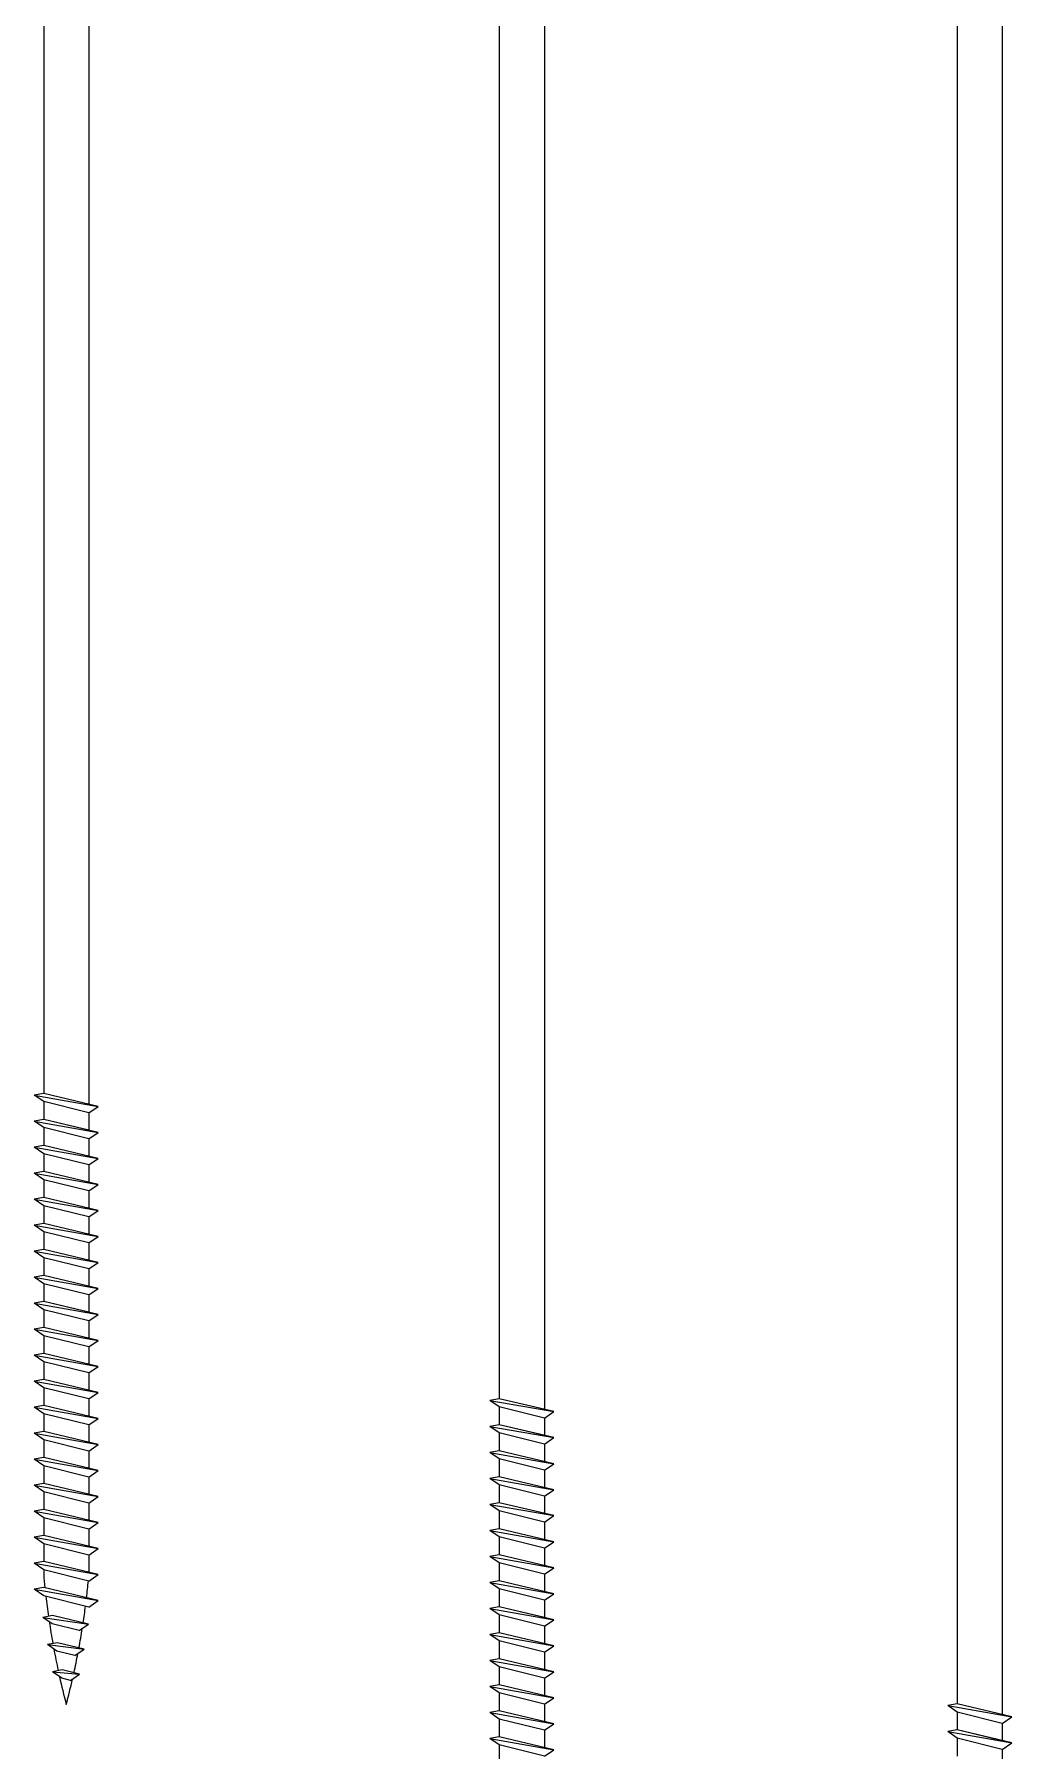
# Model space of a CAD drawing. Header units: inches. Extents: x -2661 to 42767, y -1222 to 9099.
# Drawn here: x 1280.86 to 1284.06, y 1301.29 to 1306.91 of the extents above; entities that cross this region are included whole.
import ezdxf

# ---------------------------------------------------------------- set-up
doc = ezdxf.new("R2010")
doc.units = ezdxf.units.IN
doc.header["$LTSCALE"] = 12
doc.header["$MEASUREMENT"] = 0
doc.layers.add('S-SIMPSON', color=2, linetype='CONTINUOUS')

# ---------------------------------------------------------------- blocks, each defined once
blk = doc.blocks.new('HLGM011')
at = {"layer": 'S-SIMPSON'}
for p, q in [((-0.0747, -0.125), (-0.0747, -8.9981)), ((0.0735, -0.125), (0.0735, -9.0332)), ((-0.0747, -8.9981), (-0.1054, -9.0036)), ((-0.0747, -8.9981), (-0.1054, -9.0036)), ((-0.0747, -8.9981), (-0.1054, -9.0036)), ((-0.0747, -8.9981), (-0.1054, -9.0036)), ((-0.0747, -9.025), (-0.1054, -9.0036)), ((-0.0747, -9.025), (-0.1054, -9.0036)), ((-0.0747, -9.025), (-0.1054, -9.0036)), ((-0.0747, -9.025), (-0.1054, -9.0036)), ((-0.1054, -9.0036), (0.1042, -9.0405)), ((-0.1054, -9.0036), (0.1042, -9.0405)), ((-0.1054, -9.0036), (0.1042, -9.0405)), ((-0.1054, -9.0036), (0.1042, -9.0405)), ((0.1042, -9.0405), (-0.0747, -8.9981)), ((0.1042, -9.0405), (-0.0747, -8.9981)), ((0.1042, -9.0405), (-0.0747, -8.9981)), ((0.1042, -9.0405), (-0.0747, -8.9981)), ((-0.0747, -9.025), (-0.0747, -9.0833)), ((0.0735, -9.062), (-0.0747, -9.025)), ((0.0735, -9.062), (-0.0747, -9.025)), ((0.0735, -9.062), (-0.0747, -9.025)), ((0.0735, -9.062), (-0.0747, -9.025)), ((0.0735, -9.062), (0.1042, -9.0405)), ((0.0735, -9.062), (0.1042, -9.0405)), ((0.0735, -9.062), (0.1042, -9.0405)), ((0.0735, -9.062), (0.1042, -9.0405)), ((-0.0747, -9.0833), (-0.1054, -9.0887)), ((-0.0747, -9.0833), (-0.1054, -9.0887)), ((-0.0747, -9.0833), (-0.1054, -9.0887)), ((-0.0747, -9.0833), (-0.1054, -9.0887)), ((-0.0747, -9.0833), (-0.1054, -9.0887)), ((-0.0747, -9.1102), (-0.1054, -9.0887)), ((-0.0747, -9.1102), (-0.1054, -9.0887)), ((-0.0747, -9.1102), (-0.1054, -9.0887)), ((-0.0747, -9.1102), (-0.1054, -9.0887)), ((-0.0747, -9.1102), (-0.1054, -9.0887)), ((-0.1054, -9.0887), (0.1042, -9.1257)), ((-0.1054, -9.0887), (0.1042, -9.1257)), ((-0.1054, -9.0887), (0.1042, -9.1257)), ((-0.1054, -9.0887), (0.1042, -9.1257)), ((-0.1054, -9.0887), (0.1042, -9.1257)), ((0.1042, -9.1257), (-0.0747, -9.0833)), ((0.1042, -9.1257), (-0.0747, -9.0833)), ((0.1042, -9.1257), (-0.0747, -9.0833)), ((0.1042, -9.1257), (-0.0747, -9.0833)), ((0.0735, -9.1184), (-0.0747, -9.0833)), ((0.0735, -9.062), (0.0735, -9.1184)), ((-0.0747, -9.1102), (-0.0747, -9.1685)), ((0.0735, -9.1472), (-0.0747, -9.1102)), ((0.0735, -9.1472), (-0.0747, -9.1102)), ((0.0735, -9.1472), (-0.0747, -9.1102)), ((0.0735, -9.1472), (-0.0747, -9.1102)), ((0.0735, -9.1472), (-0.0747, -9.1102)), ((0.0735, -9.1472), (0.1042, -9.1257)), ((0.0735, -9.1472), (0.1042, -9.1257)), ((0.0735, -9.1472), (0.1042, -9.1257)), ((0.0735, -9.1472), (0.1042, -9.1257)), ((0.0735, -9.1472), (0.1042, -9.1257)), ((0.0735, -9.1472), (0.0735, -9.2036)), ((-0.0747, -9.1685), (-0.1054, -9.1739)), ((-0.0747, -9.1685), (-0.1054, -9.1739)), ((-0.0747, -9.1685), (-0.1054, -9.1739)), ((-0.0747, -9.1685), (-0.1054, -9.1739)), ((-0.0747, -9.1954), (-0.1054, -9.1739)), ((-0.0747, -9.1954), (-0.1054, -9.1739)), ((-0.0747, -9.1954), (-0.1054, -9.1739)), ((-0.0747, -9.1954), (-0.1054, -9.1739)), ((-0.1054, -9.1739), (0.1042, -9.2109)), ((-0.1054, -9.1739), (0.1042, -9.2109)), ((-0.1054, -9.1739), (0.1042, -9.2109)), ((-0.1054, -9.1739), (0.1042, -9.2109)), ((0.1042, -9.2109), (-0.0747, -9.1685)), ((0.1042, -9.2109), (-0.0747, -9.1685)), ((0.1042, -9.2109), (-0.0747, -9.1685)), ((0.1042, -9.2109), (-0.0747, -9.1685)), ((-0.0747, -9.1954), (-0.0747, -9.2537)), ((0.0735, -9.2323), (-0.0747, -9.1954)), ((0.0735, -9.2323), (-0.0747, -9.1954)), ((0.0735, -9.2323), (-0.0747, -9.1954)), ((0.0735, -9.2323), (-0.0747, -9.1954)), ((0.0735, -9.2323), (0.1042, -9.2109)), ((0.0735, -9.2323), (0.1042, -9.2109)), ((0.0735, -9.2323), (0.1042, -9.2109)), ((0.0735, -9.2323), (0.1042, -9.2109)), ((-0.0747, -9.2537), (-0.1054, -9.2591)), ((-0.0747, -9.2537), (-0.1054, -9.2591)), ((-0.0747, -9.2537), (-0.1054, -9.2591)), ((-0.0747, -9.2537), (-0.1054, -9.2591)), ((-0.0747, -9.2806), (-0.1054, -9.2591)), ((-0.0747, -9.2806), (-0.1054, -9.2591)), ((-0.0747, -9.2806), (-0.1054, -9.2591)), ((-0.0747, -9.2806), (-0.1054, -9.2591)), ((-0.1054, -9.2591), (0.1042, -9.2961)), ((-0.1054, -9.2591), (0.1042, -9.2961)), ((-0.1054, -9.2591), (0.1042, -9.2961)), ((-0.1054, -9.2591), (0.1042, -9.2961)), ((0.1042, -9.2961), (-0.0747, -9.2537)), ((0.1042, -9.2961), (-0.0747, -9.2537)), ((0.1042, -9.2961), (-0.0747, -9.2537)), ((0.1042, -9.2961), (-0.0747, -9.2537)), ((0.0735, -9.2323), (0.0735, -9.2888)), ((-0.0747, -9.2806), (-0.0747, -9.3389)), ((0.0735, -9.3175), (-0.0747, -9.2806)), ((0.0735, -9.3175), (-0.0747, -9.2806)), ((0.0735, -9.3175), (-0.0747, -9.2806)), ((0.0735, -9.3175), (-0.0747, -9.2806)), ((0.0735, -9.3175), (0.1042, -9.2961)), ((0.0735, -9.3175), (0.1042, -9.2961)), ((0.0735, -9.3175), (0.1042, -9.2961)), ((0.0735, -9.3175), (0.1042, -9.2961)), ((0.0735, -9.3175), (0.0735, -9.374)), ((-0.0747, -9.3389), (-0.1054, -9.3443)), ((-0.0747, -9.3389), (-0.1054, -9.3443)), ((-0.0747, -9.3389), (-0.1054, -9.3443)), ((-0.0747, -9.3389), (-0.1054, -9.3443)), ((-0.0747, -9.3658), (-0.1054, -9.3443)), ((-0.0747, -9.3658), (-0.1054, -9.3443)), ((-0.0747, -9.3658), (-0.1054, -9.3443)), ((-0.0747, -9.3658), (-0.1054, -9.3443)), ((-0.1054, -9.3443), (0.1042, -9.3812)), ((-0.1054, -9.3443), (0.1042, -9.3812)), ((-0.1054, -9.3443), (0.1042, -9.3812)), ((-0.1054, -9.3443), (0.1042, -9.3812)), ((0.1042, -9.3812), (-0.0747, -9.3389)), ((0.1042, -9.3812), (-0.0747, -9.3389)), ((0.1042, -9.3812), (-0.0747, -9.3389)), ((0.1042, -9.3812), (-0.0747, -9.3389)), ((-0.0747, -9.3658), (-0.0747, -9.4241)), ((0.0735, -9.4027), (-0.0747, -9.3658)), ((0.0735, -9.4027), (-0.0747, -9.3658)), ((0.0735, -9.4027), (-0.0747, -9.3658)), ((0.0735, -9.4027), (-0.0747, -9.3658)), ((0.0735, -9.4027), (0.1042, -9.3812)), ((0.0735, -9.4027), (0.1042, -9.3812)), ((0.0735, -9.4027), (0.1042, -9.3812)), ((0.0735, -9.4027), (0.1042, -9.3812)), ((-0.0747, -9.4241), (-0.1054, -9.4295)), ((-0.0747, -9.4241), (-0.1054, -9.4295)), ((-0.0747, -9.451), (-0.1054, -9.4295)), ((-0.0747, -9.451), (-0.1054, -9.4295)), ((-0.1054, -9.4295), (0.1042, -9.4664)), ((-0.1054, -9.4295), (0.1042, -9.4664)), ((0.1042, -9.4664), (-0.0747, -9.4241)), ((0.1042, -9.4664), (-0.0747, -9.4241)), ((0.0735, -9.4027), (0.0735, -9.4592)), ((-0.0747, -9.451), (-0.0747, -9.5093)), ((0.0735, -9.4879), (-0.0747, -9.451)), ((0.0735, -9.4879), (-0.0747, -9.451)), ((0.0735, -9.4879), (0.1042, -9.4664)), ((0.0735, -9.4879), (0.1042, -9.4664)), ((0.0735, -9.4879), (0.0735, -9.5444)), ((-0.0747, -9.5093), (-0.1054, -9.5147)), ((-0.0747, -9.5093), (-0.1054, -9.5147)), ((-0.0747, -9.5361), (-0.1054, -9.5147)), ((-0.0747, -9.5361), (-0.1054, -9.5147)), ((-0.1054, -9.5147), (0.1042, -9.5516)), ((-0.1054, -9.5147), (0.1042, -9.5516)), ((0.1042, -9.5516), (-0.0747, -9.5093)), ((0.1042, -9.5516), (-0.0747, -9.5093)), ((-0.0747, -9.5361), (-0.0747, -9.5944)), ((0.0735, -9.5731), (-0.0747, -9.5361)), ((0.0735, -9.5731), (-0.0747, -9.5361)), ((0.0735, -9.5731), (0.1042, -9.5516)), ((0.0735, -9.5731), (0.1042, -9.5516)), ((-0.0747, -9.5944), (-0.1054, -9.5999)), ((-0.0747, -9.6213), (-0.1054, -9.5999)), ((-0.1054, -9.5999), (0.1042, -9.6368)), ((0.1042, -9.6368), (-0.0747, -9.5944)), ((0.0735, -9.5731), (0.0735, -9.6295)), ((-0.0747, -9.6213), (-0.0747, -9.6796)), ((0.0735, -9.6583), (-0.0747, -9.6213)), ((0.0735, -9.6583), (0.1042, -9.6368)), ((0.0735, -9.6583), (0.0735, -9.7147)), ((-0.0747, -9.6796), (-0.1054, -9.685)), ((-0.0747, -9.6796), (-0.1054, -9.685)), ((-0.0747, -9.6796), (-0.1054, -9.685)), ((-0.0747, -9.6796), (-0.1054, -9.685)), ((-0.0747, -9.7065), (-0.1054, -9.685)), ((-0.0747, -9.7065), (-0.1054, -9.685)), ((-0.0747, -9.7065), (-0.1054, -9.685)), ((-0.0747, -9.7065), (-0.1054, -9.685)), ((-0.1054, -9.685), (0.1042, -9.722)), ((-0.1054, -9.685), (0.1042, -9.722)), ((-0.1054, -9.685), (0.1042, -9.722)), ((-0.1054, -9.685), (0.1042, -9.722)), ((0.1042, -9.722), (-0.0747, -9.6796)), ((0.1042, -9.722), (-0.0747, -9.6796)), ((0.1042, -9.722), (-0.0747, -9.6796)), ((0.0735, -9.7147), (-0.0747, -9.6796)), ((-0.0747, -9.7065), (-0.0747, -9.7648)), ((0.0735, -9.7435), (-0.0747, -9.7065)), ((0.0735, -9.7435), (-0.0747, -9.7065)), ((0.0735, -9.7435), (-0.0747, -9.7065)), ((0.0735, -9.7435), (-0.0747, -9.7065)), ((0.0735, -9.7435), (0.1042, -9.722)), ((0.0735, -9.7435), (0.1042, -9.722)), ((0.0735, -9.7435), (0.1042, -9.722)), ((0.0735, -9.7435), (0.1042, -9.722)), ((-0.0747, -9.7648), (-0.1054, -9.7702)), ((-0.0747, -9.7648), (-0.1054, -9.7702)), ((-0.0747, -9.7648), (-0.1054, -9.7702)), ((-0.0747, -9.7648), (-0.1054, -9.7702)), ((-0.0747, -9.7917), (-0.1054, -9.7702)), ((-0.0747, -9.7917), (-0.1054, -9.7702)), ((-0.0747, -9.7917), (-0.1054, -9.7702)), ((-0.0747, -9.7917), (-0.1054, -9.7702)), ((-0.1054, -9.7702), (0.1042, -9.8072)), ((-0.1054, -9.7702), (0.1042, -9.8072)), ((-0.1054, -9.7702), (0.1042, -9.8072)), ((-0.1054, -9.7702), (0.1042, -9.8072)), ((0.1042, -9.8072), (-0.0747, -9.7648)), ((0.1042, -9.8072), (-0.0747, -9.7648)), ((0.1042, -9.8072), (-0.0747, -9.7648)), ((0.1042, -9.8072), (-0.0747, -9.7648)), ((0.0735, -9.7435), (0.0735, -9.7999)), ((-0.0747, -9.7917), (-0.0747, -9.85)), ((0.0735, -9.8286), (-0.0747, -9.7917)), ((0.0735, -9.8286), (-0.0747, -9.7917)), ((0.0735, -9.8286), (-0.0747, -9.7917)), ((0.0735, -9.8286), (-0.0747, -9.7917)), ((0.0735, -9.8286), (0.1042, -9.8072)), ((0.0735, -9.8286), (0.1042, -9.8072)), ((0.0735, -9.8286), (0.1042, -9.8072)), ((0.0735, -9.8286), (0.1042, -9.8072)), ((0.0735, -9.8286), (0.0735, -9.8851)), ((-0.0747, -9.85), (-0.1054, -9.8554)), ((-0.0747, -9.85), (-0.1054, -9.8554)), ((-0.0747, -9.85), (-0.1054, -9.8554)), ((-0.0747, -9.85), (-0.1054, -9.8554)), ((-0.0747, -9.85), (-0.1054, -9.8554)), ((-0.0747, -9.8769), (-0.1054, -9.8554)), ((-0.0747, -9.8769), (-0.1054, -9.8554)), ((-0.0747, -9.8769), (-0.1054, -9.8554)), ((-0.0747, -9.8769), (-0.1054, -9.8554)), ((-0.0747, -9.8769), (-0.1054, -9.8554)), ((-0.1054, -9.8554), (0.1042, -9.8924)), ((-0.1054, -9.8554), (0.1042, -9.8924)), ((-0.1054, -9.8554), (0.1042, -9.8924)), ((-0.1054, -9.8554), (0.1042, -9.8924)), ((-0.1054, -9.8554), (0.1042, -9.8924)), ((0.1042, -9.8924), (-0.0747, -9.85)), ((0.1042, -9.8924), (-0.0747, -9.85)), ((0.1042, -9.8924), (-0.0747, -9.85)), ((0.1042, -9.8924), (-0.0747, -9.85)), ((0.1042, -9.8924), (-0.0747, -9.85)), ((-0.0747, -9.8769), (-0.0747, -9.9352)), ((0.0735, -9.9138), (-0.0747, -9.8769)), ((0.0735, -9.9138), (-0.0747, -9.8769)), ((0.0735, -9.9138), (-0.0747, -9.8769)), ((0.0735, -9.9138), (-0.0747, -9.8769)), ((0.0735, -9.9138), (-0.0747, -9.8769)), ((0.0735, -9.9138), (0.1042, -9.8924)), ((0.0735, -9.9138), (0.1042, -9.8924)), ((0.0735, -9.9138), (0.1042, -9.8924)), ((0.0735, -9.9138), (0.1042, -9.8924)), ((0.0735, -9.9138), (0.1042, -9.8924)), ((-0.0747, -9.9352), (-0.1054, -9.9406)), ((-0.0747, -9.9352), (-0.1054, -9.9406)), ((-0.0747, -9.9352), (-0.1054, -9.9406)), ((-0.0747, -9.9352), (-0.1054, -9.9406)), ((-0.0747, -9.9621), (-0.1054, -9.9406)), ((-0.0747, -9.9621), (-0.1054, -9.9406)), ((-0.0747, -9.9621), (-0.1054, -9.9406)), ((-0.0747, -9.9621), (-0.1054, -9.9406)), ((-0.1054, -9.9406), (0.1042, -9.9775)), ((-0.1054, -9.9406), (0.1042, -9.9775)), ((-0.1054, -9.9406), (0.1042, -9.9775)), ((-0.1054, -9.9406), (0.1042, -9.9775)), ((0.1042, -9.9775), (-0.0747, -9.9352)), ((0.1042, -9.9775), (-0.0747, -9.9352)), ((0.1042, -9.9775), (-0.0747, -9.9352)), ((0.1042, -9.9775), (-0.0747, -9.9352)), ((0.0735, -9.9138), (0.0735, -9.9703)), ((-0.0747, -9.9621), (-0.0747, -10.0204)), ((0.0735, -9.999), (-0.0747, -9.9621)), ((0.0735, -9.999), (-0.0747, -9.9621)), ((0.0735, -9.999), (-0.0747, -9.9621)), ((0.0735, -9.999), (-0.0747, -9.9621)), ((0.0735, -9.999), (0.1042, -9.9775)), ((0.0735, -9.999), (0.1042, -9.9775)), ((0.0735, -9.999), (0.1042, -9.9775)), ((0.0735, -9.999), (0.1042, -9.9775)), ((0.0735, -9.999), (0.0735, -10.0555)), ((-0.0747, -10.0204), (-0.1054, -10.0258)), ((-0.0747, -10.0204), (-0.1054, -10.0258)), ((-0.0747, -10.0204), (-0.1054, -10.0258)), ((-0.0747, -10.0204), (-0.1054, -10.0258)), ((-0.0747, -10.0473), (-0.1054, -10.0258)), ((-0.0747, -10.0473), (-0.1054, -10.0258)), ((-0.0747, -10.0473), (-0.1054, -10.0258)), ((-0.0747, -10.0473), (-0.1054, -10.0258)), ((-0.1054, -10.0258), (0.1042, -10.0627)), ((-0.1054, -10.0258), (0.1042, -10.0627)), ((-0.1054, -10.0258), (0.1042, -10.0627)), ((0.1042, -10.0627), (-0.0747, -10.0204)), ((0.1042, -10.0627), (-0.0747, -10.0204)), ((0.1042, -10.0627), (-0.0747, -10.0204)), ((0.1042, -10.0627), (-0.0747, -10.0204)), ((-0.0747, -10.0473), (-0.0747, -10.1056)), ((0.0735, -10.0842), (-0.0747, -10.0473)), ((0.0735, -10.0842), (-0.0747, -10.0473)), ((0.0735, -10.0842), (-0.0747, -10.0473)), ((0.0735, -10.0842), (-0.0747, -10.0473)), ((0.0735, -10.0573), (0.1042, -10.0627)), ((0.0735, -10.0842), (0.1042, -10.0627)), ((0.0735, -10.0842), (0.1042, -10.0627)), ((0.0735, -10.0842), (0.1042, -10.0627)), ((0.0735, -10.0842), (0.1042, -10.0627)), ((-0.0747, -10.1056), (-0.1054, -10.111)), ((-0.0747, -10.1056), (-0.1054, -10.111)), ((-0.0747, -10.1056), (-0.1054, -10.111)), ((-0.0747, -10.1056), (-0.1054, -10.111)), ((-0.0747, -10.1324), (-0.1054, -10.111)), ((-0.0747, -10.1324), (-0.1054, -10.111)), ((-0.0747, -10.1324), (-0.1054, -10.111)), ((-0.0747, -10.1324), (-0.1054, -10.111)), ((-0.1054, -10.111), (0.1042, -10.1479)), ((-0.1054, -10.111), (0.1042, -10.1479)), ((-0.1054, -10.111), (0.1042, -10.1479)), ((-0.1054, -10.111), (0.1042, -10.1479)), ((0.1042, -10.1479), (-0.0747, -10.1056)), ((0.1042, -10.1479), (-0.0747, -10.1056)), ((0.1042, -10.1479), (-0.0747, -10.1056)), ((0.1042, -10.1479), (-0.0747, -10.1056)), ((0.0735, -10.0842), (0.0735, -10.1407)), ((-0.0747, -10.1324), (-0.0747, -10.1907)), ((0.0735, -10.1694), (-0.0747, -10.1324)), ((0.0735, -10.1694), (-0.0747, -10.1324)), ((0.0735, -10.1694), (-0.0747, -10.1324)), ((0.0735, -10.1694), (-0.0747, -10.1324)), ((0.0735, -10.1694), (0.1042, -10.1479)), ((0.0735, -10.1694), (0.1042, -10.1479)), ((0.0735, -10.1694), (0.1042, -10.1479)), ((0.0735, -10.1694), (0.1042, -10.1479)), ((0.0735, -10.1694), (0.0735, -10.2258)), ((-0.0747, -10.1907), (-0.1054, -10.1961)), ((-0.0747, -10.1907), (-0.1054, -10.1961)), ((-0.0747, -10.2176), (-0.1054, -10.1961)), ((-0.0747, -10.2176), (-0.1054, -10.1961)), ((-0.1054, -10.1961), (0.1042, -10.2331)), ((-0.1054, -10.1961), (0.1042, -10.2331)), ((0.1042, -10.2331), (-0.0747, -10.1907)), ((0.1042, -10.2331), (-0.0747, -10.1907)), ((-0.0747, -10.2176), (-0.0747, -10.2759)), ((0.0735, -10.2546), (-0.0747, -10.2176)), ((0.0735, -10.2546), (-0.0747, -10.2176)), ((-0.0747, -10.2759), (-0.1054, -10.2813)), ((-0.0747, -10.2759), (-0.1054, -10.2813)), ((-0.0747, -10.3028), (-0.1054, -10.2813)), ((-0.0747, -10.3028), (-0.1054, -10.2813)), ((-0.1054, -10.2813), (0.1042, -10.3183)), ((-0.1054, -10.2813), (0.1042, -10.3183)), ((0.1042, -10.3183), (-0.0747, -10.2759)), ((0.1042, -10.3183), (-0.0747, -10.2759)), ((0.0735, -10.2546), (0.1042, -10.2331)), ((0.0735, -10.2546), (0.1042, -10.2331)), ((0.0735, -10.2546), (0.0735, -10.311)), ((-0.0747, -10.3028), (-0.0747, -10.3611)), ((0.0735, -10.3398), (-0.0747, -10.3028)), ((0.0735, -10.3398), (-0.0747, -10.3028)), ((0.0735, -10.3398), (0.1042, -10.3183)), ((0.0735, -10.3398), (0.1042, -10.3183)), ((0.0735, -10.3398), (0.0735, -10.3962)), ((-0.0747, -10.3611), (-0.1054, -10.3665)), ((-0.0747, -10.388), (-0.1054, -10.3665)), ((-0.1054, -10.3665), (0.1042, -10.4035)), ((0.1042, -10.4035), (-0.0747, -10.3611)), ((-0.0747, -10.388), (-0.0747, -10.4463)), ((0.0735, -10.4249), (-0.0747, -10.388)), ((-0.0747, -10.4463), (-0.1054, -10.4517)), ((-0.0747, -10.4732), (-0.1054, -10.4517)), ((-0.1054, -10.4517), (0.1042, -10.4887)), ((0.1042, -10.4887), (-0.0747, -10.4463)), ((0.0735, -10.4249), (0.1042, -10.4035)), ((0.0735, -10.4249), (0.0735, -10.4814)), ((-0.0747, -10.4732), (-0.0747, -10.5315)), ((0.0735, -10.5101), (-0.0747, -10.4732)), ((0.0735, -10.5101), (0.1042, -10.4887)), ((0.0735, -10.5101), (0.0735, -10.5666)), ((-0.0747, -10.5315), (-0.1054, -10.5369)), ((-0.0747, -10.5584), (-0.1054, -10.5369)), ((-0.1054, -10.5369), (0.1042, -10.5738)), ((0.1042, -10.5738), (-0.0747, -10.5315)), ((-0.0747, -10.5584), (-0.0747, -10.5741)), ((0.0735, -10.5953), (-0.0747, -10.5584)), ((-0.0747, -10.6167), (-0.1054, -10.6221)), ((-0.0747, -10.6435), (-0.1054, -10.6221)), ((-0.1054, -10.6221), (0.1042, -10.659)), ((0.1042, -10.659), (-0.0747, -10.6167)), ((0.0735, -10.5953), (0.1042, -10.5738)), ((0.0735, -10.6805), (-0.0747, -10.6435)), ((0.0735, -10.6805), (0.1042, -10.659)), ((-0.0457, -10.7087), (-0.0772, -10.7143)), ((-0.0466, -10.7357), (-0.0772, -10.7143)), ((-0.0772, -10.7143), (0.0718, -10.7365)), ((0.0416, -10.7577), (-0.0466, -10.7357)), ((0.0718, -10.7365), (-0.0457, -10.7087)), ((0.0416, -10.7577), (0.0718, -10.7365)), ((-0.0298, -10.7977), (-0.0617, -10.8033)), ((-0.0311, -10.8248), (-0.0617, -10.8033)), ((-0.0617, -10.8033), (0.0575, -10.8183)), ((0.0275, -10.8394), (-0.0311, -10.8248)), ((0.0575, -10.8183), (-0.0298, -10.7977)), ((0.0275, -10.8394), (0.0575, -10.8183)), ((-0.0142, -10.8866), (-0.0463, -10.8923)), ((-0.0156, -10.9138), (-0.0463, -10.8923)), ((-0.0463, -10.8923), (0.0431, -10.9)), ((0.0431, -10.9), (-0.0142, -10.8866)), ((0.0131, -10.921), (0.0431, -10.9)), ((0.0132, -10.921), (-0.0156, -10.9138))]:
    blk.add_line(p, q, dxfattribs=at)
for centre, start, end in [((2.4516, -10.3539), 184.9808, 185.97), ((-2.4528, -10.3539), 353.2964, 354.5481), ((2.4516, -10.3539), 186.5995, 188.0964), ((-2.4528, -10.3539), 351.4143, 352.6639), ((2.4516, -10.3539), 188.5029, 190.1389), ((-2.4528, -10.3539), 349.5372, 351.0028), ((2.4516, -10.3539), 190.5327, 192.1798), ((-2.4528, -10.3539), 347.6645, 349.1255), ((2.4516, -10.3539), 192.6368, 194.7605), ((-2.4528, -10.3539), 345.2395, 347.1882)]:
    blk.add_arc(centre, 2.5359, start, end, dxfattribs=at)
blk = doc.blocks.new('HLGM012')
at = {"layer": 'S-SIMPSON'}
for p, q in [((-0.0819, -0.125), (-0.0819, -9.9981)), ((0.0664, -0.125), (0.0664, -10.0332)), ((-0.0819, -9.9981), (-0.1125, -10.0036)), ((-0.0819, -9.9981), (-0.1125, -10.0036)), ((-0.0819, -9.9981), (-0.1125, -10.0036)), ((-0.0819, -9.9981), (-0.1125, -10.0036)), ((-0.0819, -10.025), (-0.1125, -10.0036)), ((-0.0819, -10.025), (-0.1125, -10.0036)), ((-0.0819, -10.025), (-0.1125, -10.0036)), ((-0.0819, -10.025), (-0.1125, -10.0036)), ((-0.1125, -10.0036), (0.097, -10.0405)), ((-0.1125, -10.0036), (0.097, -10.0405)), ((-0.1125, -10.0036), (0.097, -10.0405)), ((-0.1125, -10.0036), (0.097, -10.0405)), ((0.097, -10.0405), (-0.0819, -9.9981)), ((0.097, -10.0405), (-0.0819, -9.9981)), ((0.097, -10.0405), (-0.0819, -9.9981)), ((0.097, -10.0405), (-0.0819, -9.9981)), ((-0.0819, -10.025), (-0.0819, -10.0833)), ((0.0664, -10.062), (-0.0819, -10.025)), ((0.0664, -10.062), (-0.0819, -10.025)), ((0.0664, -10.062), (-0.0819, -10.025)), ((0.0664, -10.062), (-0.0819, -10.025)), ((0.0664, -10.062), (0.097, -10.0405)), ((0.0664, -10.062), (0.097, -10.0405)), ((0.0664, -10.062), (0.097, -10.0405)), ((0.0664, -10.062), (0.097, -10.0405)), ((0.0664, -10.062), (0.0664, -10.1184)), ((-0.0819, -10.0833), (-0.1125, -10.0887)), ((-0.0819, -10.0833), (-0.1125, -10.0887)), ((-0.0819, -10.0833), (-0.1125, -10.0887)), ((-0.0819, -10.0833), (-0.1125, -10.0887)), ((-0.0819, -10.0833), (-0.1125, -10.0887)), ((-0.0819, -10.1102), (-0.1125, -10.0887)), ((-0.0819, -10.1102), (-0.1125, -10.0887)), ((-0.0819, -10.1102), (-0.1125, -10.0887)), ((-0.0819, -10.1102), (-0.1125, -10.0887)), ((-0.0819, -10.1102), (-0.1125, -10.0887)), ((-0.1125, -10.0887), (0.097, -10.1257)), ((-0.1125, -10.0887), (0.097, -10.1257)), ((-0.1125, -10.0887), (0.097, -10.1257)), ((-0.1125, -10.0887), (0.097, -10.1257)), ((-0.1125, -10.0887), (0.097, -10.1257)), ((0.097, -10.1257), (-0.0819, -10.0833)), ((0.097, -10.1257), (-0.0819, -10.0833)), ((0.097, -10.1257), (-0.0819, -10.0833)), ((0.097, -10.1257), (-0.0819, -10.0833)), ((0.0664, -10.1184), (-0.0819, -10.0833)), ((-0.0819, -10.1102), (-0.0819, -10.1685)), ((0.0664, -10.1472), (-0.0819, -10.1102)), ((0.0664, -10.1472), (-0.0819, -10.1102)), ((0.0664, -10.1472), (-0.0819, -10.1102)), ((0.0664, -10.1472), (-0.0819, -10.1102)), ((0.0664, -10.1472), (-0.0819, -10.1102)), ((-0.0819, -10.1685), (-0.1125, -10.1739)), ((-0.0819, -10.1685), (-0.1125, -10.1739)), ((-0.0819, -10.1685), (-0.1125, -10.1739)), ((-0.0819, -10.1685), (-0.1125, -10.1739)), ((-0.0819, -10.1954), (-0.1125, -10.1739)), ((-0.0819, -10.1954), (-0.1125, -10.1739)), ((-0.0819, -10.1954), (-0.1125, -10.1739)), ((-0.0819, -10.1954), (-0.1125, -10.1739)), ((-0.1125, -10.1739), (0.097, -10.2109)), ((-0.1125, -10.1739), (0.097, -10.2109)), ((-0.1125, -10.1739), (0.097, -10.2109)), ((-0.1125, -10.1739), (0.097, -10.2109)), ((0.097, -10.2109), (-0.0819, -10.1685)), ((0.097, -10.2109), (-0.0819, -10.1685)), ((0.097, -10.2109), (-0.0819, -10.1685)), ((0.097, -10.2109), (-0.0819, -10.1685)), ((0.0664, -10.1472), (0.097, -10.1257)), ((0.0664, -10.1472), (0.097, -10.1257)), ((0.0664, -10.1472), (0.097, -10.1257)), ((0.0664, -10.1472), (0.097, -10.1257)), ((0.0664, -10.1472), (0.097, -10.1257)), ((0.0664, -10.1472), (0.0664, -10.2036)), ((-0.0819, -10.1954), (-0.0819, -10.2537)), ((0.0664, -10.2323), (-0.0819, -10.1954)), ((0.0664, -10.2323), (-0.0819, -10.1954)), ((0.0664, -10.2323), (-0.0819, -10.1954)), ((0.0664, -10.2323), (-0.0819, -10.1954)), ((0.0664, -10.2323), (0.097, -10.2109)), ((0.0664, -10.2323), (0.097, -10.2109)), ((0.0664, -10.2323), (0.097, -10.2109)), ((0.0664, -10.2323), (0.097, -10.2109)), ((0.0664, -10.2323), (0.0664, -10.2888)), ((-0.0819, -10.2537), (-0.1125, -10.2591)), ((-0.0819, -10.2537), (-0.1125, -10.2591)), ((-0.0819, -10.2537), (-0.1125, -10.2591)), ((-0.0819, -10.2537), (-0.1125, -10.2591)), ((-0.0819, -10.2806), (-0.1125, -10.2591)), ((-0.0819, -10.2806), (-0.1125, -10.2591)), ((-0.0819, -10.2806), (-0.1125, -10.2591)), ((-0.0819, -10.2806), (-0.1125, -10.2591)), ((-0.1125, -10.2591), (0.097, -10.2961)), ((-0.1125, -10.2591), (0.097, -10.2961)), ((-0.1125, -10.2591), (0.097, -10.2961)), ((-0.1125, -10.2591), (0.097, -10.2961)), ((0.097, -10.2961), (-0.0819, -10.2537)), ((0.097, -10.2961), (-0.0819, -10.2537)), ((0.097, -10.2961), (-0.0819, -10.2537)), ((0.097, -10.2961), (-0.0819, -10.2537)), ((-0.0819, -10.2806), (-0.0819, -10.3389)), ((0.0664, -10.3175), (-0.0819, -10.2806)), ((0.0664, -10.3175), (-0.0819, -10.2806)), ((0.0664, -10.3175), (-0.0819, -10.2806)), ((0.0664, -10.3175), (-0.0819, -10.2806)), ((-0.0819, -10.3389), (-0.1125, -10.3443)), ((-0.0819, -10.3389), (-0.1125, -10.3443)), ((-0.0819, -10.3389), (-0.1125, -10.3443)), ((-0.0819, -10.3389), (-0.1125, -10.3443)), ((-0.0819, -10.3658), (-0.1125, -10.3443)), ((-0.0819, -10.3658), (-0.1125, -10.3443)), ((-0.0819, -10.3658), (-0.1125, -10.3443)), ((-0.0819, -10.3658), (-0.1125, -10.3443)), ((-0.1125, -10.3443), (0.097, -10.3812)), ((-0.1125, -10.3443), (0.097, -10.3812)), ((-0.1125, -10.3443), (0.097, -10.3812)), ((-0.1125, -10.3443), (0.097, -10.3812)), ((0.097, -10.3812), (-0.0819, -10.3389)), ((0.097, -10.3812), (-0.0819, -10.3389)), ((0.097, -10.3812), (-0.0819, -10.3389)), ((0.097, -10.3812), (-0.0819, -10.3389)), ((0.0664, -10.3175), (0.097, -10.2961)), ((0.0664, -10.3175), (0.097, -10.2961)), ((0.0664, -10.3175), (0.097, -10.2961)), ((0.0664, -10.3175), (0.097, -10.2961)), ((0.0664, -10.3175), (0.0664, -10.374)), ((-0.0819, -10.3658), (-0.0819, -10.4241)), ((0.0664, -10.4027), (-0.0819, -10.3658)), ((0.0664, -10.4027), (-0.0819, -10.3658)), ((0.0664, -10.4027), (-0.0819, -10.3658)), ((0.0664, -10.4027), (-0.0819, -10.3658)), ((0.0664, -10.4027), (0.097, -10.3812)), ((0.0664, -10.4027), (0.097, -10.3812)), ((0.0664, -10.4027), (0.097, -10.3812)), ((0.0664, -10.4027), (0.097, -10.3812)), ((-0.0819, -10.4241), (-0.1125, -10.4295)), ((-0.0819, -10.4241), (-0.1125, -10.4295)), ((-0.0819, -10.451), (-0.1125, -10.4295)), ((-0.0819, -10.451), (-0.1125, -10.4295)), ((-0.1125, -10.4295), (0.097, -10.4664)), ((-0.1125, -10.4295), (0.097, -10.4664)), ((0.097, -10.4664), (-0.0819, -10.4241)), ((0.097, -10.4664), (-0.0819, -10.4241)), ((-0.0819, -10.451), (-0.0819, -10.5093)), ((0.0664, -10.4879), (-0.0819, -10.451)), ((0.0664, -10.4879), (-0.0819, -10.451)), ((0.0664, -10.4027), (0.0664, -10.4592)), ((-0.0819, -10.5093), (-0.1125, -10.5147)), ((-0.0819, -10.5093), (-0.1125, -10.5147)), ((0.097, -10.5516), (-0.0819, -10.5093)), ((0.097, -10.5516), (-0.0819, -10.5093)), ((0.0664, -10.4879), (0.097, -10.4664)), ((0.0664, -10.4879), (0.097, -10.4664)), ((0.0664, -10.4879), (0.0664, -10.5444)), ((-0.0819, -10.5361), (-0.1125, -10.5147)), ((-0.0819, -10.5361), (-0.1125, -10.5147)), ((-0.1125, -10.5147), (0.097, -10.5516)), ((-0.1125, -10.5147), (0.097, -10.5516)), ((-0.0819, -10.5361), (-0.0819, -10.5944)), ((0.0664, -10.5731), (-0.0819, -10.5361)), ((0.0664, -10.5731), (-0.0819, -10.5361)), ((0.0664, -10.5731), (0.097, -10.5516)), ((0.0664, -10.5731), (0.097, -10.5516)), ((-0.0819, -10.5944), (-0.1125, -10.5999)), ((-0.0819, -10.6213), (-0.1125, -10.5999)), ((-0.1125, -10.5999), (0.097, -10.6368)), ((0.097, -10.6368), (-0.0819, -10.5944)), ((-0.0819, -10.6213), (-0.0819, -10.6796)), ((0.0664, -10.6583), (-0.0819, -10.6213)), ((0.0664, -10.5731), (0.0664, -10.6295)), ((-0.0819, -10.6796), (-0.1125, -10.685)), ((-0.0819, -10.6796), (-0.1125, -10.685)), ((-0.0819, -10.6796), (-0.1125, -10.685)), ((-0.0819, -10.6796), (-0.1125, -10.685)), ((0.097, -10.722), (-0.0819, -10.6796)), ((0.097, -10.722), (-0.0819, -10.6796)), ((0.097, -10.722), (-0.0819, -10.6796)), ((0.0664, -10.7147), (-0.0819, -10.6796)), ((0.0664, -10.6583), (0.097, -10.6368)), ((0.0664, -10.6583), (0.0664, -10.7147)), ((-0.0819, -10.7065), (-0.1125, -10.685)), ((-0.0819, -10.7065), (-0.1125, -10.685)), ((-0.0819, -10.7065), (-0.1125, -10.685)), ((-0.0819, -10.7065), (-0.1125, -10.685)), ((-0.1125, -10.685), (0.097, -10.722)), ((-0.1125, -10.685), (0.097, -10.722)), ((-0.1125, -10.685), (0.097, -10.722)), ((-0.1125, -10.685), (0.097, -10.722)), ((-0.0819, -10.7065), (-0.0819, -10.7648)), ((0.0664, -10.7435), (-0.0819, -10.7065)), ((0.0664, -10.7435), (-0.0819, -10.7065)), ((0.0664, -10.7435), (-0.0819, -10.7065)), ((0.0664, -10.7435), (-0.0819, -10.7065)), ((0.0664, -10.7435), (0.097, -10.722)), ((0.0664, -10.7435), (0.097, -10.722)), ((0.0664, -10.7435), (0.097, -10.722)), ((0.0664, -10.7435), (0.097, -10.722)), ((-0.0819, -10.7648), (-0.1125, -10.7702)), ((-0.0819, -10.7648), (-0.1125, -10.7702)), ((-0.0819, -10.7648), (-0.1125, -10.7702)), ((-0.0819, -10.7648), (-0.1125, -10.7702)), ((-0.0819, -10.7917), (-0.1125, -10.7702)), ((-0.0819, -10.7917), (-0.1125, -10.7702)), ((-0.0819, -10.7917), (-0.1125, -10.7702)), ((-0.0819, -10.7917), (-0.1125, -10.7702)), ((-0.1125, -10.7702), (0.097, -10.8072)), ((-0.1125, -10.7702), (0.097, -10.8072)), ((-0.1125, -10.7702), (0.097, -10.8072)), ((-0.1125, -10.7702), (0.097, -10.8072)), ((0.097, -10.8072), (-0.0819, -10.7648)), ((0.097, -10.8072), (-0.0819, -10.7648)), ((0.097, -10.8072), (-0.0819, -10.7648)), ((0.097, -10.8072), (-0.0819, -10.7648)), ((-0.0819, -10.7917), (-0.0819, -10.85)), ((0.0664, -10.8286), (-0.0819, -10.7917)), ((0.0664, -10.8286), (-0.0819, -10.7917)), ((0.0664, -10.8286), (-0.0819, -10.7917)), ((0.0664, -10.8286), (-0.0819, -10.7917)), ((0.0664, -10.7435), (0.0664, -10.7999)), ((-0.0819, -10.85), (-0.1125, -10.8554)), ((-0.0819, -10.85), (-0.1125, -10.8554)), ((-0.0819, -10.85), (-0.1125, -10.8554)), ((-0.0819, -10.85), (-0.1125, -10.8554)), ((-0.0819, -10.85), (-0.1125, -10.8554)), ((0.097, -10.8924), (-0.0819, -10.85)), ((0.097, -10.8924), (-0.0819, -10.85)), ((0.097, -10.8924), (-0.0819, -10.85)), ((0.097, -10.8924), (-0.0819, -10.85)), ((0.097, -10.8924), (-0.0819, -10.85)), ((0.0664, -10.8286), (0.097, -10.8072)), ((0.0664, -10.8286), (0.097, -10.8072)), ((0.0664, -10.8286), (0.097, -10.8072)), ((0.0664, -10.8286), (0.097, -10.8072)), ((0.0664, -10.8286), (0.0664, -10.8851)), ((-0.0819, -10.8769), (-0.1125, -10.8554)), ((-0.0819, -10.8769), (-0.1125, -10.8554)), ((-0.0819, -10.8769), (-0.1125, -10.8554)), ((-0.0819, -10.8769), (-0.1125, -10.8554)), ((-0.0819, -10.8769), (-0.1125, -10.8554)), ((-0.1125, -10.8554), (0.097, -10.8924)), ((-0.1125, -10.8554), (0.097, -10.8924)), ((-0.1125, -10.8554), (0.097, -10.8924)), ((-0.1125, -10.8554), (0.097, -10.8924)), ((-0.1125, -10.8554), (0.097, -10.8924)), ((-0.0819, -10.8769), (-0.0819, -10.9352)), ((0.0664, -10.9138), (-0.0819, -10.8769)), ((0.0664, -10.9138), (-0.0819, -10.8769)), ((0.0664, -10.9138), (-0.0819, -10.8769)), ((0.0664, -10.9138), (-0.0819, -10.8769)), ((0.0664, -10.9138), (-0.0819, -10.8769)), ((0.0664, -10.9138), (0.097, -10.8924)), ((0.0664, -10.9138), (0.097, -10.8924)), ((0.0664, -10.9138), (0.097, -10.8924)), ((0.0664, -10.9138), (0.097, -10.8924)), ((0.0664, -10.9138), (0.097, -10.8924)), ((-0.0819, -10.9352), (-0.1125, -10.9406)), ((-0.0819, -10.9352), (-0.1125, -10.9406)), ((-0.0819, -10.9352), (-0.1125, -10.9406)), ((-0.0819, -10.9352), (-0.1125, -10.9406)), ((-0.0819, -10.9621), (-0.1125, -10.9406)), ((-0.0819, -10.9621), (-0.1125, -10.9406)), ((-0.0819, -10.9621), (-0.1125, -10.9406)), ((-0.0819, -10.9621), (-0.1125, -10.9406)), ((-0.1125, -10.9406), (0.097, -10.9775)), ((-0.1125, -10.9406), (0.097, -10.9775)), ((-0.1125, -10.9406), (0.097, -10.9775)), ((-0.1125, -10.9406), (0.097, -10.9775)), ((0.097, -10.9775), (-0.0819, -10.9352)), ((0.097, -10.9775), (-0.0819, -10.9352)), ((0.097, -10.9775), (-0.0819, -10.9352)), ((0.097, -10.9775), (-0.0819, -10.9352)), ((-0.0819, -10.9621), (-0.0819, -11.0204)), ((0.0664, -10.999), (-0.0819, -10.9621)), ((0.0664, -10.999), (-0.0819, -10.9621)), ((0.0664, -10.999), (-0.0819, -10.9621)), ((0.0664, -10.999), (-0.0819, -10.9621)), ((0.0664, -10.9138), (0.0664, -10.9703)), ((0.0664, -10.999), (0.097, -10.9775)), ((0.0664, -10.999), (0.097, -10.9775)), ((0.0664, -10.999), (0.097, -10.9775)), ((0.0664, -10.999), (0.097, -10.9775)), ((0.0664, -10.999), (0.0664, -11.0555)), ((-0.0819, -11.0204), (-0.1125, -11.0258)), ((-0.0819, -11.0204), (-0.1125, -11.0258)), ((-0.0819, -11.0204), (-0.1125, -11.0258)), ((-0.0819, -11.0204), (-0.1125, -11.0258)), ((-0.0819, -11.0473), (-0.1125, -11.0258)), ((-0.0819, -11.0473), (-0.1125, -11.0258)), ((-0.0819, -11.0473), (-0.1125, -11.0258)), ((-0.0819, -11.0473), (-0.1125, -11.0258)), ((-0.1125, -11.0258), (0.097, -11.0627)), ((-0.1125, -11.0258), (0.097, -11.0627)), ((-0.1125, -11.0258), (0.097, -11.0627)), ((0.097, -11.0627), (-0.0819, -11.0204)), ((0.097, -11.0627), (-0.0819, -11.0204)), ((0.097, -11.0627), (-0.0819, -11.0204)), ((0.097, -11.0627), (-0.0819, -11.0204)), ((-0.0819, -11.0473), (-0.0819, -11.1056)), ((0.0664, -11.0842), (-0.0819, -11.0473)), ((0.0664, -11.0842), (-0.0819, -11.0473)), ((0.0664, -11.0842), (-0.0819, -11.0473)), ((0.0664, -11.0842), (-0.0819, -11.0473)), ((0.0664, -11.0573), (0.097, -11.0627)), ((0.0664, -11.0842), (0.097, -11.0627)), ((0.0664, -11.0842), (0.097, -11.0627)), ((0.0664, -11.0842), (0.097, -11.0627)), ((0.0664, -11.0842), (0.097, -11.0627)), ((-0.0819, -11.1056), (-0.1125, -11.111)), ((-0.0819, -11.1056), (-0.1125, -11.111)), ((-0.0819, -11.1056), (-0.1125, -11.111)), ((-0.0819, -11.1056), (-0.1125, -11.111)), ((-0.0819, -11.1324), (-0.1125, -11.111)), ((-0.0819, -11.1324), (-0.1125, -11.111)), ((-0.0819, -11.1324), (-0.1125, -11.111)), ((-0.0819, -11.1324), (-0.1125, -11.111)), ((-0.1125, -11.111), (0.097, -11.1479)), ((-0.1125, -11.111), (0.097, -11.1479)), ((-0.1125, -11.111), (0.097, -11.1479)), ((-0.1125, -11.111), (0.097, -11.1479)), ((0.097, -11.1479), (-0.0819, -11.1056)), ((0.097, -11.1479), (-0.0819, -11.1056)), ((0.097, -11.1479), (-0.0819, -11.1056)), ((0.097, -11.1479), (-0.0819, -11.1056)), ((0.0664, -11.0842), (0.0664, -11.1407)), ((-0.0819, -11.1324), (-0.0819, -11.1907)), ((0.0664, -11.1694), (-0.0819, -11.1324)), ((0.0664, -11.1694), (-0.0819, -11.1324)), ((0.0664, -11.1694), (-0.0819, -11.1324)), ((0.0664, -11.1694), (-0.0819, -11.1324)), ((0.0664, -11.1694), (0.097, -11.1479)), ((0.0664, -11.1694), (0.097, -11.1479)), ((0.0664, -11.1694), (0.097, -11.1479)), ((0.0664, -11.1694), (0.097, -11.1479))]:
    blk.add_line(p, q, dxfattribs=at)
blk = doc.blocks.new('HLGM013')
at = {"layer": 'S-SIMPSON'}
for p, q in [((-0.0819, -0.125), (-0.0819, -10.9981)), ((0.0664, -0.125), (0.0664, -11.0332)), ((-0.0819, -10.9981), (-0.1125, -11.0036)), ((-0.0819, -10.9981), (-0.1125, -11.0036)), ((-0.0819, -10.9981), (-0.1125, -11.0036)), ((-0.0819, -10.9981), (-0.1125, -11.0036)), ((-0.0819, -11.025), (-0.1125, -11.0036)), ((-0.0819, -11.025), (-0.1125, -11.0036)), ((-0.0819, -11.025), (-0.1125, -11.0036)), ((-0.0819, -11.025), (-0.1125, -11.0036)), ((-0.1125, -11.0036), (0.097, -11.0405)), ((-0.1125, -11.0036), (0.097, -11.0405)), ((-0.1125, -11.0036), (0.097, -11.0405)), ((-0.1125, -11.0036), (0.097, -11.0405)), ((0.097, -11.0405), (-0.0819, -10.9981)), ((0.097, -11.0405), (-0.0819, -10.9981)), ((0.097, -11.0405), (-0.0819, -10.9981)), ((0.097, -11.0405), (-0.0819, -10.9981)), ((-0.0819, -11.025), (-0.0819, -11.0833)), ((0.0664, -11.062), (-0.0819, -11.025)), ((0.0664, -11.062), (-0.0819, -11.025)), ((0.0664, -11.062), (-0.0819, -11.025)), ((0.0664, -11.062), (-0.0819, -11.025)), ((0.0664, -11.062), (0.097, -11.0405)), ((0.0664, -11.062), (0.097, -11.0405)), ((0.0664, -11.062), (0.097, -11.0405)), ((0.0664, -11.062), (0.097, -11.0405)), ((0.0664, -11.062), (0.0664, -11.1184)), ((-0.0819, -11.0833), (-0.1125, -11.0887)), ((-0.0819, -11.0833), (-0.1125, -11.0887)), ((-0.0819, -11.0833), (-0.1125, -11.0887)), ((-0.0819, -11.0833), (-0.1125, -11.0887)), ((-0.0819, -11.0833), (-0.1125, -11.0887)), ((-0.0819, -11.1102), (-0.1125, -11.0887)), ((-0.0819, -11.1102), (-0.1125, -11.0887)), ((-0.0819, -11.1102), (-0.1125, -11.0887)), ((-0.0819, -11.1102), (-0.1125, -11.0887)), ((-0.0819, -11.1102), (-0.1125, -11.0887)), ((-0.1125, -11.0887), (0.097, -11.1257)), ((-0.1125, -11.0887), (0.097, -11.1257)), ((-0.1125, -11.0887), (0.097, -11.1257)), ((-0.1125, -11.0887), (0.097, -11.1257)), ((-0.1125, -11.0887), (0.097, -11.1257)), ((0.097, -11.1257), (-0.0819, -11.0833)), ((0.097, -11.1257), (-0.0819, -11.0833)), ((0.097, -11.1257), (-0.0819, -11.0833)), ((0.097, -11.1257), (-0.0819, -11.0833)), ((0.0664, -11.1184), (-0.0819, -11.0833)), ((-0.0819, -11.1102), (-0.0819, -11.1685)), ((0.0664, -11.1472), (-0.0819, -11.1102)), ((0.0664, -11.1472), (-0.0819, -11.1102)), ((0.0664, -11.1472), (-0.0819, -11.1102)), ((0.0664, -11.1472), (-0.0819, -11.1102)), ((0.0664, -11.1472), (-0.0819, -11.1102)), ((0.0664, -11.1472), (0.097, -11.1257)), ((0.0664, -11.1472), (0.097, -11.1257)), ((0.0664, -11.1472), (0.097, -11.1257)), ((0.0664, -11.1472), (0.097, -11.1257)), ((0.0664, -11.1472), (0.097, -11.1257)), ((0.0664, -11.1472), (0.0664, -11.2036))]:
    blk.add_line(p, q, dxfattribs=at)

msp = doc.modelspace()

# ---------------------------------------------------------------- block references
at = {"layer": 'S-SIMPSON'}
for name, p in [('HLGM011', (1280.96478, 1312.43746)), ('HLGM012', (1282.46478, 1312.43746)), ('HLGM013', (1283.96478, 1312.43746))]:
    msp.add_blockref(name, p, dxfattribs=at)

doc.saveas('drawing.dxf')
